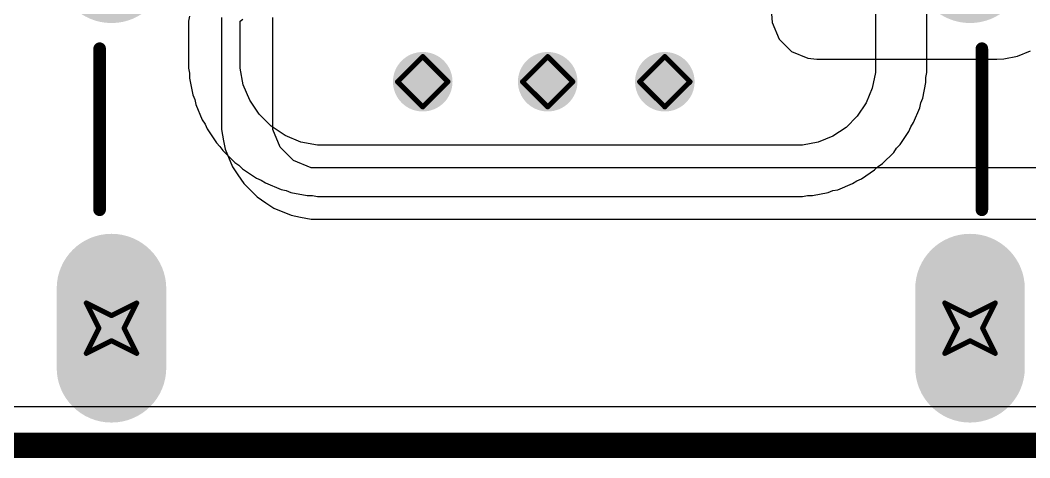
# Model space of a CAD drawing. Header units: inches. Extents: x -4 to 238, y -5 to 115.
# Drawn here: x 22.55 to 32.72, y -4.12 to 0.3 of the extents above; entities that cross this region are included whole.
import ezdxf

# ---------------------------------------------------------------- set-up
doc = ezdxf.new("R2010")
doc.units = ezdxf.units.IN
for name, color, linetype in [('Board Outline', 216, 'Continuous'), ('Bottom Layer', 5, 'Continuous'), ('Bottom Solder', 6, 'Continuous'), ('Drill Drawing', 1, 'Continuous'), ('Multi-Layer', 9, 'Continuous'), ('Pad Holes', 156, 'Continuous'), ('Top Layer', 1, 'Continuous'), ('Top Overlay', 2, 'Continuous'), ('Top Paste', 8, 'Continuous'), ('Top Solder', 216, 'Continuous'), ('Via Holes', 16, 'Continuous')]:
    doc.layers.add(name, color=color, linetype=linetype)

# ---------------------------------------------------------------- blocks, each defined once
blk = doc.blocks.new('TYPE_C_31_M_12__55')
at = {"layer": 'Bottom Layer'}
h = blk.add_hatch(color=5, dxfattribs=at)
edge = h.paths.add_edge_path()
edge.add_arc((-4.325, 2.355), 0.45, 0, 180)
edge.add_line((-4.775, 2.355), (-4.775, 1.255))
edge.add_arc((-4.325, 1.255), 0.45, 180, 360)
edge.add_line((-3.875, 1.255), (-3.875, 2.355))
h = blk.add_hatch(color=5, dxfattribs=at)
edge = h.paths.add_edge_path()
edge.add_arc((4.325, 1.255), 0.45, 180, 360)
edge.add_line((4.775, 1.255), (4.775, 2.355))
edge.add_arc((4.325, 2.355), 0.45, 0, 180)
edge.add_line((3.875, 2.355), (3.875, 1.255))
h = blk.add_hatch(color=5, dxfattribs=at)
edge = h.paths.add_edge_path()
edge.add_arc((-4.325, -2.775), 0.45, 180, 360)
edge.add_line((-3.875, -2.775), (-3.875, -1.975))
edge.add_arc((-4.325, -1.975), 0.45, 0, 180)
edge.add_line((-4.775, -1.975), (-4.775, -2.775))
h = blk.add_hatch(color=5, dxfattribs=at)
edge = h.paths.add_edge_path()
edge.add_arc((4.325, -2.775), 0.45, 180, 360)
edge.add_line((4.775, -2.775), (4.775, -1.975))
edge.add_arc((4.325, -1.975), 0.45, 0, 180)
edge.add_line((3.875, -1.975), (3.875, -2.775))
at = {"layer": 'Bottom Solder'}
h = blk.add_hatch(color=6, dxfattribs=at)
edge = h.paths.add_edge_path()
edge.add_arc((-4.325, 2.355), 0.552, 0, 180)
edge.add_line((-4.877, 2.355), (-4.877, 1.255))
edge.add_arc((-4.325, 1.255), 0.552, 180, 360)
edge.add_line((-3.773, 1.255), (-3.773, 2.355))
h = blk.add_hatch(color=6, dxfattribs=at)
edge = h.paths.add_edge_path()
edge.add_arc((4.325, 1.255), 0.552, 180, 360)
edge.add_line((4.877, 1.255), (4.877, 2.355))
edge.add_arc((4.325, 2.355), 0.552, 0, 180)
edge.add_line((3.773, 2.355), (3.773, 1.255))
h = blk.add_hatch(color=6, dxfattribs=at)
edge = h.paths.add_edge_path()
edge.add_arc((-2.89, 1.305), 0.102, 0, 360)
h = blk.add_hatch(color=6, dxfattribs=at)
edge = h.paths.add_edge_path()
edge.add_arc((2.89, 1.305), 0.102, 0, 360)
h = blk.add_hatch(color=6, dxfattribs=at)
edge = h.paths.add_edge_path()
edge.add_arc((-4.325, -2.775), 0.552, 180, 360)
edge.add_line((-3.773, -2.775), (-3.773, -1.975))
edge.add_arc((-4.325, -1.975), 0.552, 0, 180)
edge.add_line((-4.877, -1.975), (-4.877, -2.775))
h = blk.add_hatch(color=6, dxfattribs=at)
edge = h.paths.add_edge_path()
edge.add_arc((4.325, -2.775), 0.552, 180, 360)
edge.add_line((4.877, -2.775), (4.877, -1.975))
edge.add_arc((4.325, -1.975), 0.552, 0, 180)
edge.add_line((3.773, -1.975), (3.773, -2.775))
at = {"layer": 'Multi-Layer'}
h = blk.add_hatch(color=9, dxfattribs=at)
edge = h.paths.add_edge_path()
edge.add_arc((-4.325, 2.355), 0.45, 0, 180)
edge.add_line((-4.775, 2.355), (-4.775, 1.255))
edge.add_arc((-4.325, 1.255), 0.45, 180, 360)
edge.add_line((-3.875, 1.255), (-3.875, 2.355))
h = blk.add_hatch(color=9, dxfattribs=at)
edge = h.paths.add_edge_path()
edge.add_arc((4.325, 1.255), 0.45, 180, 360)
edge.add_line((4.775, 1.255), (4.775, 2.355))
edge.add_arc((4.325, 2.355), 0.45, 0, 180)
edge.add_line((3.875, 2.355), (3.875, 1.255))
h = blk.add_hatch(color=9, dxfattribs=at)
edge = h.paths.add_edge_path()
edge.add_arc((-4.325, -2.775), 0.45, 180, 360)
edge.add_line((-3.875, -2.775), (-3.875, -1.975))
edge.add_arc((-4.325, -1.975), 0.45, 0, 180)
edge.add_line((-4.775, -1.975), (-4.775, -2.775))
h = blk.add_hatch(color=9, dxfattribs=at)
edge = h.paths.add_edge_path()
edge.add_arc((4.325, -2.775), 0.45, 180, 360)
edge.add_line((4.775, -2.775), (4.775, -1.975))
edge.add_arc((4.325, -1.975), 0.45, 0, 180)
edge.add_line((3.875, -1.975), (3.875, -2.775))
at = {"layer": 'Pad Holes'}
h = blk.add_hatch(color=7, dxfattribs=at)
edge = h.paths.add_edge_path()
edge.add_arc((-4.325, 1.255), 0.3, 180, 360)
edge.add_line((-4.025, 1.255), (-4.025, 2.355))
edge.add_arc((-4.325, 2.355), 0.3, 0, 180)
edge.add_line((-4.625, 2.355), (-4.625, 1.255))
h = blk.add_hatch(color=7, dxfattribs=at)
edge = h.paths.add_edge_path()
edge.add_arc((4.325, 1.255), 0.3, 180, 360)
edge.add_line((4.625, 1.255), (4.625, 2.355))
edge.add_arc((4.325, 2.355), 0.3, 0, 180)
edge.add_line((4.025, 2.355), (4.025, 1.255))
h = blk.add_hatch(color=7, dxfattribs=at)
edge = h.paths.add_edge_path()
edge.add_arc((-2.89, 1.305), 0.31, 0, 360)
h = blk.add_hatch(color=7, dxfattribs=at)
edge = h.paths.add_edge_path()
edge.add_arc((2.89, 1.305), 0.31, 0, 360)
h = blk.add_hatch(color=7, dxfattribs=at)
edge = h.paths.add_edge_path()
edge.add_arc((-4.325, -2.775), 0.3, 180, 360)
edge.add_line((-4.025, -2.775), (-4.025, -1.975))
edge.add_arc((-4.325, -1.975), 0.3, 0, 180)
edge.add_line((-4.625, -1.975), (-4.625, -2.775))
h = blk.add_hatch(color=7, dxfattribs=at)
edge = h.paths.add_edge_path()
edge.add_arc((4.325, -2.775), 0.3, 180, 360)
edge.add_line((4.625, -2.775), (4.625, -1.975))
edge.add_arc((4.325, -1.975), 0.3, 0, 180)
edge.add_line((4.025, -1.975), (4.025, -2.775))
at = {"layer": 'Top Layer'}
for points in [[(-3.5, 2.975), (-2.9, 2.975), (-2.9, 1.775), (-3.5, 1.775)], [(-2.7, 2.975), (-2.1, 2.975), (-2.1, 1.775), (-2.7, 1.775)], [(-1.9, 2.975), (-1.6, 2.975), (-1.6, 1.775), (-1.9, 1.775)], [(-1.4, 2.975), (-1.1, 2.975), (-1.1, 1.775), (-1.4, 1.775)], [(-0.9, 2.975), (-0.6, 2.975), (-0.6, 1.775), (-0.9, 1.775)], [(-0.4, 2.975), (-0.1, 2.975), (-0.1, 1.775), (-0.4, 1.775)], [(0.4, 1.775), (0.1, 1.775), (0.1, 2.975), (0.4, 2.975)], [(0.9, 1.775), (0.6, 1.775), (0.6, 2.975), (0.9, 2.975)], [(1.4, 1.775), (1.1, 1.775), (1.1, 2.975), (1.4, 2.975)], [(1.9, 1.775), (1.6, 1.775), (1.6, 2.975), (1.9, 2.975)], [(2.7, 1.775), (2.1, 1.775), (2.1, 2.975), (2.7, 2.975)], [(2.9, 2.975), (3.5, 2.975), (3.5, 1.775), (2.9, 1.775)]]:
    blk.add_hatch(color=1, dxfattribs=at).paths.add_polyline_path(points)
h = blk.add_hatch(color=1, dxfattribs=at)
edge = h.paths.add_edge_path()
edge.add_arc((-4.325, 2.355), 0.45, 0, 180)
edge.add_line((-4.775, 2.355), (-4.775, 1.255))
edge.add_arc((-4.325, 1.255), 0.45, 180, 360)
edge.add_line((-3.875, 1.255), (-3.875, 2.355))
h = blk.add_hatch(color=1, dxfattribs=at)
edge = h.paths.add_edge_path()
edge.add_arc((4.325, 1.255), 0.45, 180, 360)
edge.add_line((4.775, 1.255), (4.775, 2.355))
edge.add_arc((4.325, 2.355), 0.45, 0, 180)
edge.add_line((3.875, 2.355), (3.875, 1.255))
h = blk.add_hatch(color=1, dxfattribs=at)
edge = h.paths.add_edge_path()
edge.add_arc((-4.325, -2.775), 0.45, 180, 360)
edge.add_line((-3.875, -2.775), (-3.875, -1.975))
edge.add_arc((-4.325, -1.975), 0.45, 0, 180)
edge.add_line((-4.775, -1.975), (-4.775, -2.775))
h = blk.add_hatch(color=1, dxfattribs=at)
edge = h.paths.add_edge_path()
edge.add_arc((4.325, -2.775), 0.45, 180, 360)
edge.add_line((4.775, -2.775), (4.775, -1.975))
edge.add_arc((4.325, -1.975), 0.45, 0, 180)
edge.add_line((3.875, -1.975), (3.875, -2.775))
at = {"layer": 'Top Paste'}
for points in [[(-3.5, 2.975), (-2.9, 2.975), (-2.9, 1.775), (-3.5, 1.775)], [(-2.7, 2.975), (-2.1, 2.975), (-2.1, 1.775), (-2.7, 1.775)], [(-1.9, 2.975), (-1.6, 2.975), (-1.6, 1.775), (-1.9, 1.775)], [(-1.4, 2.975), (-1.1, 2.975), (-1.1, 1.775), (-1.4, 1.775)], [(-0.9, 2.975), (-0.6, 2.975), (-0.6, 1.775), (-0.9, 1.775)], [(-0.4, 2.975), (-0.1, 2.975), (-0.1, 1.775), (-0.4, 1.775)], [(0.4, 1.775), (0.1, 1.775), (0.1, 2.975), (0.4, 2.975)], [(0.9, 1.775), (0.6, 1.775), (0.6, 2.975), (0.9, 2.975)], [(1.4, 1.775), (1.1, 1.775), (1.1, 2.975), (1.4, 2.975)], [(1.9, 1.775), (1.6, 1.775), (1.6, 2.975), (1.9, 2.975)], [(2.7, 1.775), (2.1, 1.775), (2.1, 2.975), (2.7, 2.975)], [(2.9, 2.975), (3.5, 2.975), (3.5, 1.775), (2.9, 1.775)]]:
    blk.add_hatch(color=8, dxfattribs=at).paths.add_polyline_path(points)
at = {"layer": 'Top Solder'}
for points in [[(-3.602, 3.077), (-2.798, 3.077), (-2.798, 1.673), (-3.602, 1.673)], [(-2.802, 3.077), (-1.998, 3.077), (-1.998, 1.673), (-2.802, 1.673)], [(-2.002, 3.077), (-1.498, 3.077), (-1.498, 1.673), (-2.002, 1.673)], [(-1.502, 3.077), (-0.998, 3.077), (-0.998, 1.673), (-1.502, 1.673)], [(-1.002, 3.077), (-0.498, 3.077), (-0.498, 1.673), (-1.002, 1.673)], [(-0.502, 3.077), (0.002, 3.077), (0.002, 1.673), (-0.502, 1.673)], [(0.502, 1.673), (-0.002, 1.673), (-0.002, 3.077), (0.502, 3.077)], [(1.002, 1.673), (0.498, 1.673), (0.498, 3.077), (1.002, 3.077)], [(1.502, 1.673), (0.998, 1.673), (0.998, 3.077), (1.502, 3.077)], [(2.002, 1.673), (1.498, 1.673), (1.498, 3.077), (2.002, 3.077)], [(2.802, 1.673), (1.998, 1.673), (1.998, 3.077), (2.802, 3.077)], [(2.798, 3.077), (3.602, 3.077), (3.602, 1.673), (2.798, 1.673)]]:
    blk.add_hatch(color=216, dxfattribs=at).paths.add_polyline_path(points)
h = blk.add_hatch(color=216, dxfattribs=at)
edge = h.paths.add_edge_path()
edge.add_arc((-4.325, 2.355), 0.552, 0, 180)
edge.add_line((-4.877, 2.355), (-4.877, 1.255))
edge.add_arc((-4.325, 1.255), 0.552, 180, 360)
edge.add_line((-3.773, 1.255), (-3.773, 2.355))
h = blk.add_hatch(color=216, dxfattribs=at)
edge = h.paths.add_edge_path()
edge.add_arc((4.325, 1.255), 0.552, 180, 360)
edge.add_line((4.877, 1.255), (4.877, 2.355))
edge.add_arc((4.325, 2.355), 0.552, 0, 180)
edge.add_line((3.773, 2.355), (3.773, 1.255))
h = blk.add_hatch(color=216, dxfattribs=at)
edge = h.paths.add_edge_path()
edge.add_arc((-2.89, 1.305), 0.102, 0, 360)
h = blk.add_hatch(color=216, dxfattribs=at)
edge = h.paths.add_edge_path()
edge.add_arc((2.89, 1.305), 0.102, 0, 360)
h = blk.add_hatch(color=216, dxfattribs=at)
edge = h.paths.add_edge_path()
edge.add_arc((-4.325, -2.775), 0.552, 180, 360)
edge.add_line((-3.773, -2.775), (-3.773, -1.975))
edge.add_arc((-4.325, -1.975), 0.552, 0, 180)
edge.add_line((-4.877, -1.975), (-4.877, -2.775))
h = blk.add_hatch(color=216, dxfattribs=at)
edge = h.paths.add_edge_path()
edge.add_arc((4.325, -2.775), 0.552, 180, 360)
edge.add_line((4.877, -2.775), (4.877, -1.975))
edge.add_arc((4.325, -1.975), 0.552, 0, 180)
edge.add_line((3.773, -1.975), (3.773, -2.775))
at = {"layer": 'Top Overlay'}
for points in [[(-4.445, -1.181, 0.127, 0.127, 0), (-4.445, 0.445, 0.127, 0.127, 0)], [(4.445, -1.181, 0.127, 0.127, 0), (4.445, 0.445, 0.127, 0.127, 0)], [(-4.495, -3.569, 0.127, 0.127, 0), (4.495, -3.569, 0.127, 0.127, 0)]]:
    blk.add_lwpolyline(points, format="xyseb", dxfattribs=at)
for points in [[(-4.476, 0.445, 0.0635, 0.0635, 1), (-4.413, 0.445, 0.0635, 0.0635, 1)], [(4.413, 0.445, 0.0635, 0.0635, 1), (4.476, 0.445, 0.0635, 0.0635, 1)], [(-4.476, -1.181, 0.0635, 0.0635, 1), (-4.413, -1.181, 0.0635, 0.0635, 1)], [(4.413, -1.181, 0.0635, 0.0635, 1), (4.476, -1.181, 0.0635, 0.0635, 1)], [(-4.527, -3.569, 0.0635, 0.0635, 1), (-4.464, -3.569, 0.0635, 0.0635, 1)], [(4.464, -3.569, 0.0635, 0.0635, 1), (4.527, -3.569, 0.0635, 0.0635, 1)]]:
    blk.add_lwpolyline(points, format="xyseb", close=True, dxfattribs=at)

msp = doc.modelspace()

# ---------------------------------------------------------------- hatches: boundary and pattern name
at = {"layer": 'Bottom Layer'}
h = msp.add_hatch(color=5, dxfattribs=at)
edge = h.paths.add_edge_path()
edge.add_arc((26.606, -0.324), 0.3, 0, 360)
h = msp.add_hatch(color=5, dxfattribs=at)
edge = h.paths.add_edge_path()
edge.add_arc((27.865, -0.324), 0.3, 0, 360)
h = msp.add_hatch(color=5, dxfattribs=at)
edge = h.paths.add_edge_path()
edge.add_arc((29.045, -0.324), 0.3, 0, 360)
at = {"layer": 'Top Layer'}
h = msp.add_hatch(color=1, dxfattribs=at)
edge = h.paths.add_edge_path()
edge.add_arc((26.606, -0.324), 0.3, 0, 360)
h = msp.add_hatch(color=1, dxfattribs=at)
edge = h.paths.add_edge_path()
edge.add_arc((27.865, -0.324), 0.3, 0, 360)
h = msp.add_hatch(color=1, dxfattribs=at)
edge = h.paths.add_edge_path()
edge.add_arc((29.045, -0.324), 0.3, 0, 360)
at = {"layer": 'Via Holes'}
h = msp.add_hatch(color=7, dxfattribs=at)
edge = h.paths.add_edge_path()
edge.add_arc((26.606, -0.324), 0.15, 0, 360)
h = msp.add_hatch(color=7, dxfattribs=at)
edge = h.paths.add_edge_path()
edge.add_arc((27.865, -0.324), 0.15, 0, 360)
h = msp.add_hatch(color=7, dxfattribs=at)
edge = h.paths.add_edge_path()
edge.add_arc((29.045, -0.324), 0.15, 0, 360)

# ---------------------------------------------------------------- linework, layer by layer
at = {"layer": 'Board Outline'}
msp.add_lwpolyline([(-1.034, -3.991, 0.254, 0.254, 0), (103.016, -3.991, 0.254, 0.254, 0)], format="xyseb", dxfattribs=at)
at = {"layer": 'Bottom Layer'}
for p, q in [((31.166, 0.41), (31.166, -0.152)), ((31.684, -0.152), (31.684, 0.41)), ((24.257, 0.338), (24.247, 0.288)), ((24.765, 0.288), (24.793, 0.306)), ((24.247, 0.288), (24.247, -0.102)), ((24.765, -0.102), (24.765, 0.288)), ((24.247, -0.102), (24.247, -0.187)), ((24.765, -0.187), (24.765, -0.102)), ((24.247, -0.187), (24.257, -0.237)), ((24.798, -0.354), (24.765, -0.187)), ((31.166, -0.152), (31.166, -0.232)), ((31.684, -0.232), (31.684, -0.152)), ((24.257, -0.237), (24.257, -0.288)), ((24.257, -0.288), (24.29, -0.455)), ((31.166, -0.232), (31.135, -0.389)), ((31.674, -0.282), (31.684, -0.232)), ((31.674, -0.333), (31.674, -0.282)), ((24.863, -0.511), (24.798, -0.354)), ((31.135, -0.389), (31.073, -0.537)), ((31.643, -0.491), (31.674, -0.333)), ((24.29, -0.455), (24.31, -0.502)), ((24.31, -0.502), (24.32, -0.552)), ((31.623, -0.538), (31.643, -0.491)), ((24.32, -0.552), (24.385, -0.709)), ((24.958, -0.652), (24.863, -0.511)), ((31.073, -0.537), (30.984, -0.671)), ((31.552, -0.736), (31.613, -0.588)), ((31.613, -0.588), (31.623, -0.538)), ((24.385, -0.709), (24.413, -0.751)), ((25.078, -0.772), (24.958, -0.652)), ((30.984, -0.671), (30.871, -0.784)), ((24.413, -0.751), (24.433, -0.798)), ((24.433, -0.798), (24.527, -0.94)), ((25.22, -0.867), (25.078, -0.772)), ((30.871, -0.784), (30.738, -0.873)), ((31.504, -0.825), (31.523, -0.778)), ((31.523, -0.778), (31.552, -0.736)), ((25.377, -0.932), (25.22, -0.867)), ((30.738, -0.873), (30.59, -0.934)), ((31.415, -0.958), (31.504, -0.825)), ((24.527, -0.94), (24.563, -0.976)), ((24.563, -0.976), (24.592, -1.018)), ((25.544, -0.965), (25.377, -0.932)), ((25.629, -0.965), (25.544, -0.965)), ((30.353, -0.965), (25.629, -0.965)), ((30.433, -0.965), (30.353, -0.965)), ((30.59, -0.934), (30.433, -0.965)), ((31.351, -1.037), (31.379, -0.994)), ((31.379, -0.994), (31.415, -0.958)), ((24.592, -1.018), (24.712, -1.139)), ((31.237, -1.15), (31.351, -1.037)), ((24.712, -1.139), (24.754, -1.167)), ((24.754, -1.167), (24.79, -1.203)), ((24.79, -1.203), (24.932, -1.298)), ((31.026, -1.303), (31.159, -1.214)), ((31.159, -1.214), (31.195, -1.178)), ((31.195, -1.178), (31.237, -1.15)), ((24.932, -1.298), (24.979, -1.317)), ((24.979, -1.317), (25.021, -1.345)), ((30.979, -1.323), (31.026, -1.303)), ((25.021, -1.345), (25.178, -1.411)), ((25.178, -1.411), (25.229, -1.42)), ((25.229, -1.42), (25.276, -1.44)), ((30.691, -1.442), (30.738, -1.422)), ((30.738, -1.422), (30.788, -1.413)), ((30.788, -1.413), (30.936, -1.351)), ((30.936, -1.351), (30.979, -1.323)), ((25.276, -1.44), (25.442, -1.473)), ((25.442, -1.473), (25.494, -1.473)), ((25.494, -1.473), (25.544, -1.483)), ((25.544, -1.483), (25.629, -1.483)), ((25.629, -1.483), (30.353, -1.483)), ((30.353, -1.483), (30.433, -1.483)), ((30.433, -1.483), (30.483, -1.473)), ((30.483, -1.473), (30.534, -1.473)), ((30.534, -1.473), (30.691, -1.442)), ((103.016, -3.602), (-1.201, -3.602))]:
    msp.add_line(p, q, dxfattribs=at)
at = {"layer": 'Drill Drawing'}
for points in [[(26.352, -0.324, 0.0508, 0.0508, 0), (26.606, -0.07, 0.0508, 0.0508, 0)], [(26.606, -0.07, 0.0508, 0.0508, 0), (26.86, -0.324, 0.0508, 0.0508, 0)], [(27.611, -0.324, 0.0508, 0.0508, 0), (27.865, -0.07, 0.0508, 0.0508, 0)], [(27.865, -0.07, 0.0508, 0.0508, 0), (28.119, -0.324, 0.0508, 0.0508, 0)], [(28.791, -0.324, 0.0508, 0.0508, 0), (29.045, -0.07, 0.0508, 0.0508, 0)], [(29.045, -0.07, 0.0508, 0.0508, 0), (29.299, -0.324, 0.0508, 0.0508, 0)], [(26.352, -0.324, 0.0508, 0.0508, 0), (26.606, -0.578, 0.0508, 0.0508, 0)], [(26.606, -0.578, 0.0508, 0.0508, 0), (26.86, -0.324, 0.0508, 0.0508, 0)], [(27.611, -0.324, 0.0508, 0.0508, 0), (27.865, -0.578, 0.0508, 0.0508, 0)], [(27.865, -0.578, 0.0508, 0.0508, 0), (28.119, -0.324, 0.0508, 0.0508, 0)], [(28.791, -0.324, 0.0508, 0.0508, 0), (29.045, -0.578, 0.0508, 0.0508, 0)], [(29.045, -0.578, 0.0508, 0.0508, 0), (29.299, -0.324, 0.0508, 0.0508, 0)], [(23.216, -2.556, 0.0508, 0.0508, 0), (23.47, -2.683, 0.0508, 0.0508, 0)], [(23.216, -2.556, 0.0508, 0.0508, 0), (23.343, -2.81, 0.0508, 0.0508, 0)], [(23.47, -2.683, 0.0508, 0.0508, 0), (23.724, -2.556, 0.0508, 0.0508, 0)], [(23.597, -2.81, 0.0508, 0.0508, 0), (23.724, -2.556, 0.0508, 0.0508, 0)], [(31.866, -2.556, 0.0508, 0.0508, 0), (32.12, -2.683, 0.0508, 0.0508, 0)], [(31.866, -2.556, 0.0508, 0.0508, 0), (31.993, -2.81, 0.0508, 0.0508, 0)], [(32.12, -2.683, 0.0508, 0.0508, 0), (32.374, -2.556, 0.0508, 0.0508, 0)], [(32.247, -2.81, 0.0508, 0.0508, 0), (32.374, -2.556, 0.0508, 0.0508, 0)], [(23.216, -3.064, 0.0508, 0.0508, 0), (23.343, -2.81, 0.0508, 0.0508, 0)], [(23.597, -2.81, 0.0508, 0.0508, 0), (23.724, -3.064, 0.0508, 0.0508, 0)], [(31.866, -3.064, 0.0508, 0.0508, 0), (31.993, -2.81, 0.0508, 0.0508, 0)], [(32.247, -2.81, 0.0508, 0.0508, 0), (32.374, -3.064, 0.0508, 0.0508, 0)], [(23.216, -3.064, 0.0508, 0.0508, 0), (23.47, -2.937, 0.0508, 0.0508, 0)], [(23.47, -2.937, 0.0508, 0.0508, 0), (23.724, -3.064, 0.0508, 0.0508, 0)], [(31.866, -3.064, 0.0508, 0.0508, 0), (32.12, -2.937, 0.0508, 0.0508, 0)], [(32.12, -2.937, 0.0508, 0.0508, 0), (32.374, -3.064, 0.0508, 0.0508, 0)]]:
    msp.add_lwpolyline(points, format="xyseb", dxfattribs=at)
for points in [[(26.593, -0.07, 0.0254, 0.0254, 1), (26.619, -0.07, 0.0254, 0.0254, 1)], [(26.593, -0.07, 0.0254, 0.0254, 1), (26.619, -0.07, 0.0254, 0.0254, 1)], [(27.852, -0.07, 0.0254, 0.0254, 1), (27.877, -0.07, 0.0254, 0.0254, 1)], [(27.852, -0.07, 0.0254, 0.0254, 1), (27.877, -0.07, 0.0254, 0.0254, 1)], [(29.032, -0.07, 0.0254, 0.0254, 1), (29.058, -0.07, 0.0254, 0.0254, 1)], [(29.032, -0.07, 0.0254, 0.0254, 1), (29.058, -0.07, 0.0254, 0.0254, 1)], [(26.339, -0.324, 0.0254, 0.0254, 1), (26.365, -0.324, 0.0254, 0.0254, 1)], [(26.339, -0.324, 0.0254, 0.0254, 1), (26.365, -0.324, 0.0254, 0.0254, 1)], [(26.847, -0.324, 0.0254, 0.0254, 1), (26.873, -0.324, 0.0254, 0.0254, 1)], [(26.847, -0.324, 0.0254, 0.0254, 1), (26.873, -0.324, 0.0254, 0.0254, 1)], [(27.598, -0.324, 0.0254, 0.0254, 1), (27.623, -0.324, 0.0254, 0.0254, 1)], [(27.598, -0.324, 0.0254, 0.0254, 1), (27.623, -0.324, 0.0254, 0.0254, 1)], [(28.106, -0.324, 0.0254, 0.0254, 1), (28.131, -0.324, 0.0254, 0.0254, 1)], [(28.106, -0.324, 0.0254, 0.0254, 1), (28.131, -0.324, 0.0254, 0.0254, 1)], [(28.778, -0.324, 0.0254, 0.0254, 1), (28.804, -0.324, 0.0254, 0.0254, 1)], [(28.778, -0.324, 0.0254, 0.0254, 1), (28.804, -0.324, 0.0254, 0.0254, 1)], [(29.286, -0.324, 0.0254, 0.0254, 1), (29.312, -0.324, 0.0254, 0.0254, 1)], [(29.286, -0.324, 0.0254, 0.0254, 1), (29.312, -0.324, 0.0254, 0.0254, 1)], [(26.593, -0.578, 0.0254, 0.0254, 1), (26.619, -0.578, 0.0254, 0.0254, 1)], [(26.593, -0.578, 0.0254, 0.0254, 1), (26.619, -0.578, 0.0254, 0.0254, 1)], [(27.852, -0.578, 0.0254, 0.0254, 1), (27.877, -0.578, 0.0254, 0.0254, 1)], [(27.852, -0.578, 0.0254, 0.0254, 1), (27.877, -0.578, 0.0254, 0.0254, 1)], [(29.032, -0.578, 0.0254, 0.0254, 1), (29.058, -0.578, 0.0254, 0.0254, 1)], [(29.032, -0.578, 0.0254, 0.0254, 1), (29.058, -0.578, 0.0254, 0.0254, 1)], [(23.203, -2.556, 0.0254, 0.0254, 1), (23.229, -2.556, 0.0254, 0.0254, 1)], [(23.203, -2.556, 0.0254, 0.0254, 1), (23.229, -2.556, 0.0254, 0.0254, 1)], [(23.711, -2.556, 0.0254, 0.0254, 1), (23.737, -2.556, 0.0254, 0.0254, 1)], [(23.711, -2.556, 0.0254, 0.0254, 1), (23.737, -2.556, 0.0254, 0.0254, 1)], [(31.853, -2.556, 0.0254, 0.0254, 1), (31.879, -2.556, 0.0254, 0.0254, 1)], [(31.853, -2.556, 0.0254, 0.0254, 1), (31.879, -2.556, 0.0254, 0.0254, 1)], [(32.361, -2.556, 0.0254, 0.0254, 1), (32.387, -2.556, 0.0254, 0.0254, 1)], [(32.361, -2.556, 0.0254, 0.0254, 1), (32.387, -2.556, 0.0254, 0.0254, 1)], [(23.457, -2.683, 0.0254, 0.0254, 1), (23.483, -2.683, 0.0254, 0.0254, 1)], [(23.457, -2.683, 0.0254, 0.0254, 1), (23.483, -2.683, 0.0254, 0.0254, 1)], [(32.107, -2.683, 0.0254, 0.0254, 1), (32.133, -2.683, 0.0254, 0.0254, 1)], [(32.107, -2.683, 0.0254, 0.0254, 1), (32.133, -2.683, 0.0254, 0.0254, 1)], [(23.33, -2.81, 0.0254, 0.0254, 1), (23.356, -2.81, 0.0254, 0.0254, 1)], [(23.33, -2.81, 0.0254, 0.0254, 1), (23.356, -2.81, 0.0254, 0.0254, 1)], [(23.584, -2.81, 0.0254, 0.0254, 1), (23.61, -2.81, 0.0254, 0.0254, 1)], [(23.584, -2.81, 0.0254, 0.0254, 1), (23.61, -2.81, 0.0254, 0.0254, 1)], [(31.98, -2.81, 0.0254, 0.0254, 1), (32.006, -2.81, 0.0254, 0.0254, 1)], [(31.98, -2.81, 0.0254, 0.0254, 1), (32.006, -2.81, 0.0254, 0.0254, 1)], [(32.234, -2.81, 0.0254, 0.0254, 1), (32.26, -2.81, 0.0254, 0.0254, 1)], [(32.234, -2.81, 0.0254, 0.0254, 1), (32.26, -2.81, 0.0254, 0.0254, 1)], [(23.457, -2.937, 0.0254, 0.0254, 1), (23.483, -2.937, 0.0254, 0.0254, 1)], [(23.457, -2.937, 0.0254, 0.0254, 1), (23.483, -2.937, 0.0254, 0.0254, 1)], [(32.107, -2.937, 0.0254, 0.0254, 1), (32.133, -2.937, 0.0254, 0.0254, 1)], [(32.107, -2.937, 0.0254, 0.0254, 1), (32.133, -2.937, 0.0254, 0.0254, 1)], [(23.203, -3.064, 0.0254, 0.0254, 1), (23.229, -3.064, 0.0254, 0.0254, 1)], [(23.203, -3.064, 0.0254, 0.0254, 1), (23.229, -3.064, 0.0254, 0.0254, 1)], [(23.711, -3.064, 0.0254, 0.0254, 1), (23.737, -3.064, 0.0254, 0.0254, 1)], [(23.711, -3.064, 0.0254, 0.0254, 1), (23.737, -3.064, 0.0254, 0.0254, 1)], [(31.853, -3.064, 0.0254, 0.0254, 1), (31.879, -3.064, 0.0254, 0.0254, 1)], [(31.853, -3.064, 0.0254, 0.0254, 1), (31.879, -3.064, 0.0254, 0.0254, 1)], [(32.361, -3.064, 0.0254, 0.0254, 1), (32.387, -3.064, 0.0254, 0.0254, 1)], [(32.361, -3.064, 0.0254, 0.0254, 1), (32.387, -3.064, 0.0254, 0.0254, 1)]]:
    msp.add_lwpolyline(points, format="xyseb", close=True, dxfattribs=at)
at = {"layer": 'Top Layer'}
for p, q in [((24.577, 0.324), (24.577, -0.711)), ((25.095, -0.711), (25.095, 0.324)), ((30.119, 0.361), (30.128, 0.272)), ((30.128, 0.272), (30.196, 0.107)), ((30.196, 0.107), (30.322, -0.019)), ((30.322, -0.019), (30.487, -0.087)), ((30.487, -0.087), (30.576, -0.096)), ((30.576, -0.096), (30.576, -0.096)), ((30.576, -0.096), (32.391, -0.096)), ((32.391, -0.096), (32.461, -0.092)), ((32.461, -0.092), (32.598, -0.065)), ((32.598, -0.065), (32.728, -0.011)), ((24.577, -0.711), (24.577, -0.807)), ((25.095, -0.807), (25.095, -0.711)), ((25.095, -0.711), (25.095, -0.711)), ((24.577, -0.807), (24.577, -0.807)), ((24.577, -0.807), (24.577, -0.807)), ((24.577, -0.807), (24.599, -0.919)), ((25.168, -0.984), (25.095, -0.807)), ((24.599, -0.919), (24.616, -1.005)), ((24.616, -1.005), (24.616, -1.005)), ((24.616, -1.005), (24.616, -1.005)), ((24.616, -1.005), (24.69, -1.182)), ((25.304, -1.119), (25.168, -0.984)), ((24.69, -1.182), (24.69, -1.182)), ((24.69, -1.182), (24.69, -1.182)), ((24.69, -1.182), (24.743, -1.262)), ((25.481, -1.192), (25.304, -1.119)), ((25.576, -1.192), (25.481, -1.192)), ((39.249, -1.192), (25.576, -1.192)), ((24.743, -1.262), (24.802, -1.35)), ((24.802, -1.35), (24.802, -1.35)), ((24.802, -1.35), (24.802, -1.35)), ((24.802, -1.35), (24.937, -1.485)), ((24.937, -1.485), (24.937, -1.485)), ((24.937, -1.485), (24.937, -1.485)), ((24.937, -1.485), (25.026, -1.544)), ((25.026, -1.544), (25.105, -1.598)), ((25.105, -1.598), (25.105, -1.598)), ((25.105, -1.598), (25.105, -1.598)), ((25.105, -1.598), (25.282, -1.671)), ((25.282, -1.671), (25.282, -1.671)), ((25.282, -1.671), (25.282, -1.671)), ((25.282, -1.671), (25.375, -1.689)), ((25.375, -1.689), (25.481, -1.71)), ((25.481, -1.71), (25.481, -1.71)), ((25.481, -1.71), (25.481, -1.71)), ((25.481, -1.71), (25.576, -1.71)), ((25.576, -1.71), (39.249, -1.71)), ((103.016, -3.602), (15.751, -3.602))]:
    msp.add_line(p, q, dxfattribs=at)

# ---------------------------------------------------------------- block references
msp.add_blockref('TYPE_C_31_M_12__55', (27.795, -0.435))

doc.saveas('drawing.dxf')
